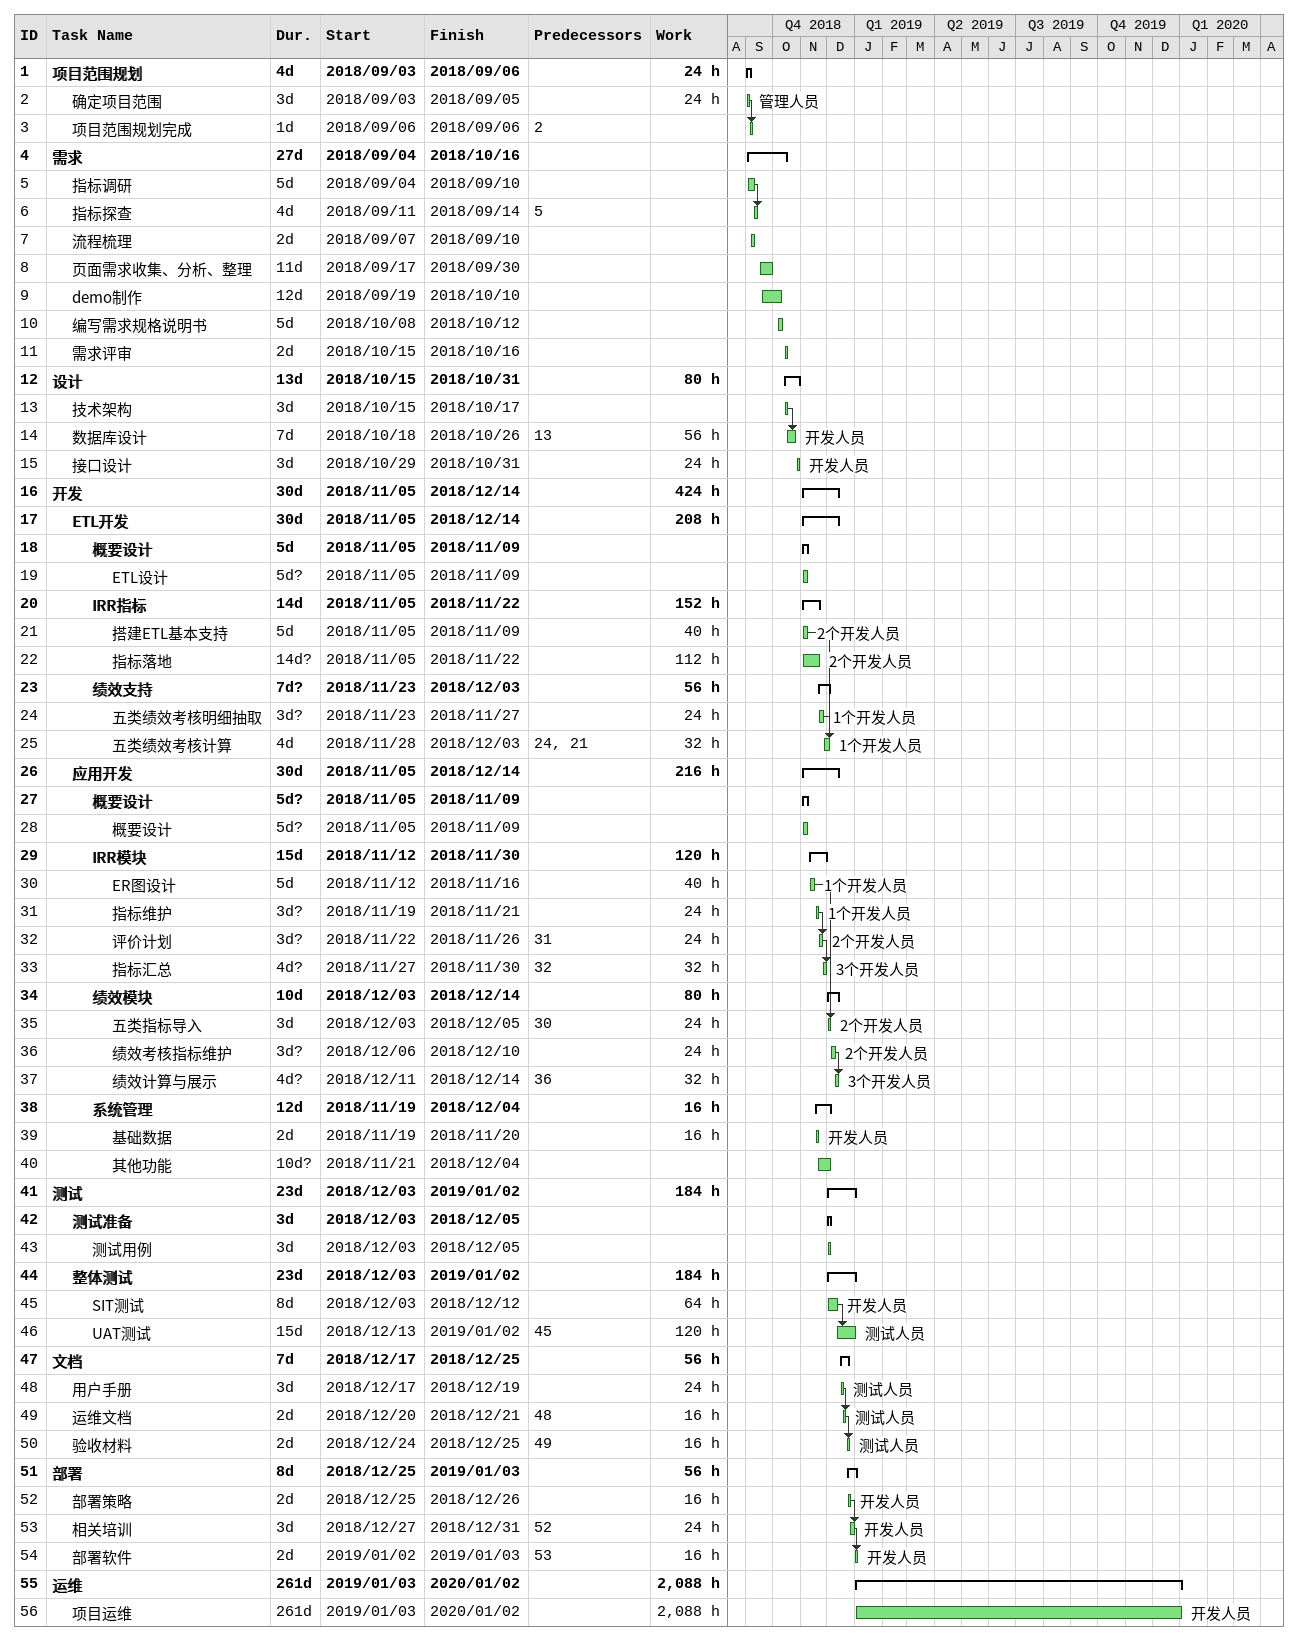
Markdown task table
| ID | Level | Task | Duration | Start | Finish | Predecessors | Resources | Work (h) |
|---|---|---|---|---|---|---|---|---|
| 1 | 1 | **项目范围规划** | 4d | 2018-09-03 | 2018-09-06 |  |  | 24 |
| 2 | 2 | 确定项目范围 | 3d | 2018-09-03 | 2018-09-05 |  | 管理人员 | 24 |
| 3 | 2 | 项目范围规划完成 | 1d | 2018-09-06 | 2018-09-06 | 2 |  |  |
| 4 | 1 | **需求** | 27d | 2018-09-04 | 2018-10-16 |  |  |  |
| 5 | 2 | 指标调研 | 5d | 2018-09-04 | 2018-09-10 |  |  |  |
| 6 | 2 | 指标探查 | 4d | 2018-09-11 | 2018-09-14 | 5 |  |  |
| 7 | 2 | 流程梳理 | 2d | 2018-09-07 | 2018-09-10 |  |  |  |
| 8 | 2 | 页面需求收集、分析、整理 | 11d | 2018-09-17 | 2018-09-30 |  |  |  |
| 9 | 2 | demo制作 | 12d | 2018-09-19 | 2018-10-10 |  |  |  |
| 10 | 2 | 编写需求规格说明书 | 5d | 2018-10-08 | 2018-10-12 |  |  |  |
| 11 | 2 | 需求评审 | 2d | 2018-10-15 | 2018-10-16 |  |  |  |
| 12 | 1 | **设计** | 13d | 2018-10-15 | 2018-10-31 |  |  | 80 |
| 13 | 2 | 技术架构 | 3d | 2018-10-15 | 2018-10-17 |  |  |  |
| 14 | 2 | 数据库设计 | 7d | 2018-10-18 | 2018-10-26 | 13 | 开发人员 | 56 |
| 15 | 2 | 接口设计 | 3d | 2018-10-29 | 2018-10-31 |  | 开发人员 | 24 |
| 16 | 1 | **开发** | 30d | 2018-11-05 | 2018-12-14 |  |  | 424 |
| 17 | 2 | **ETL开发** | 30d | 2018-11-05 | 2018-12-14 |  |  | 208 |
| 18 | 3 | **概要设计** | 5d | 2018-11-05 | 2018-11-09 |  |  |  |
| 19 | 4 | ETL设计 | 5d? | 2018-11-05 | 2018-11-09 |  |  |  |
| 20 | 3 | **IRR指标** | 14d | 2018-11-05 | 2018-11-22 |  |  | 152 |
| 21 | 4 | 搭建ETL基本支持 | 5d | 2018-11-05 | 2018-11-09 |  | 2个开发人员 | 40 |
| 22 | 4 | 指标落地 | 14d? | 2018-11-05 | 2018-11-22 |  | 2个开发人员 | 112 |
| 23 | 3 | **绩效支持** | 7d? | 2018-11-23 | 2018-12-03 |  |  | 56 |
| 24 | 4 | 五类绩效考核明细抽取 | 3d? | 2018-11-23 | 2018-11-27 |  | 1个开发人员 | 24 |
| 25 | 4 | 五类绩效考核计算 | 4d | 2018-11-28 | 2018-12-03 | 24, 21 | 1个开发人员 | 32 |
| 26 | 2 | **应用开发** | 30d | 2018-11-05 | 2018-12-14 |  |  | 216 |
| 27 | 3 | **概要设计** | 5d? | 2018-11-05 | 2018-11-09 |  |  |  |
| 28 | 4 | 概要设计 | 5d? | 2018-11-05 | 2018-11-09 |  |  |  |
| 29 | 3 | **IRR模块** | 15d | 2018-11-12 | 2018-11-30 |  |  | 120 |
| 30 | 4 | ER图设计 | 5d | 2018-11-12 | 2018-11-16 |  | 1个开发人员 | 40 |
| 31 | 4 | 指标维护 | 3d? | 2018-11-19 | 2018-11-21 |  | 1个开发人员 | 24 |
| 32 | 4 | 评价计划 | 3d? | 2018-11-22 | 2018-11-26 | 31 | 2个开发人员 | 24 |
| 33 | 4 | 指标汇总 | 4d? | 2018-11-27 | 2018-11-30 | 32 | 3个开发人员 | 32 |
| 34 | 3 | **绩效模块** | 10d | 2018-12-03 | 2018-12-14 |  |  | 80 |
| 35 | 4 | 五类指标导入 | 3d | 2018-12-03 | 2018-12-05 | 30 | 2个开发人员 | 24 |
| 36 | 4 | 绩效考核指标维护 | 3d? | 2018-12-06 | 2018-12-10 |  | 2个开发人员 | 24 |
| 37 | 4 | 绩效计算与展示 | 4d? | 2018-12-11 | 2018-12-14 | 36 | 3个开发人员 | 32 |
| 38 | 3 | **系统管理** | 12d | 2018-11-19 | 2018-12-04 |  |  | 16 |
| 39 | 4 | 基础数据 | 2d | 2018-11-19 | 2018-11-20 |  | 开发人员 | 16 |
| 40 | 4 | 其他功能 | 10d? | 2018-11-21 | 2018-12-04 |  |  |  |
| 41 | 1 | **测试** | 23d | 2018-12-03 | 2019-01-02 |  |  | 184 |
| 42 | 2 | **测试准备** | 3d | 2018-12-03 | 2018-12-05 |  |  |  |
| 43 | 3 | 测试用例 | 3d | 2018-12-03 | 2018-12-05 |  |  |  |
| 44 | 2 | **整体测试** | 23d | 2018-12-03 | 2019-01-02 |  |  | 184 |
| 45 | 3 | SIT测试 | 8d | 2018-12-03 | 2018-12-12 |  | 开发人员 | 64 |
| 46 | 3 | UAT测试 | 15d | 2018-12-13 | 2019-01-02 | 45 | 测试人员 | 120 |
| 47 | 1 | **文档** | 7d | 2018-12-17 | 2018-12-25 |  |  | 56 |
| 48 | 2 | 用户手册 | 3d | 2018-12-17 | 2018-12-19 |  | 测试人员 | 24 |
| 49 | 2 | 运维文档 | 2d | 2018-12-20 | 2018-12-21 | 48 | 测试人员 | 16 |
| 50 | 2 | 验收材料 | 2d | 2018-12-24 | 2018-12-25 | 49 | 测试人员 | 16 |
| 51 | 1 | **部署** | 8d | 2018-12-25 | 2019-01-03 |  |  | 56 |
| 52 | 2 | 部署策略 | 2d | 2018-12-25 | 2018-12-26 |  | 开发人员 | 16 |
| 53 | 2 | 相关培训 | 3d | 2018-12-27 | 2018-12-31 | 52 | 开发人员 | 24 |
| 54 | 2 | 部署软件 | 2d | 2019-01-02 | 2019-01-03 | 53 | 开发人员 | 16 |
| 55 | 1 | **运维** | 261d | 2019-01-03 | 2020-01-02 |  |  | 2088 |
| 56 | 2 | 项目运维 | 261d | 2019-01-03 | 2020-01-02 |  | 开发人员 | 2088 |
